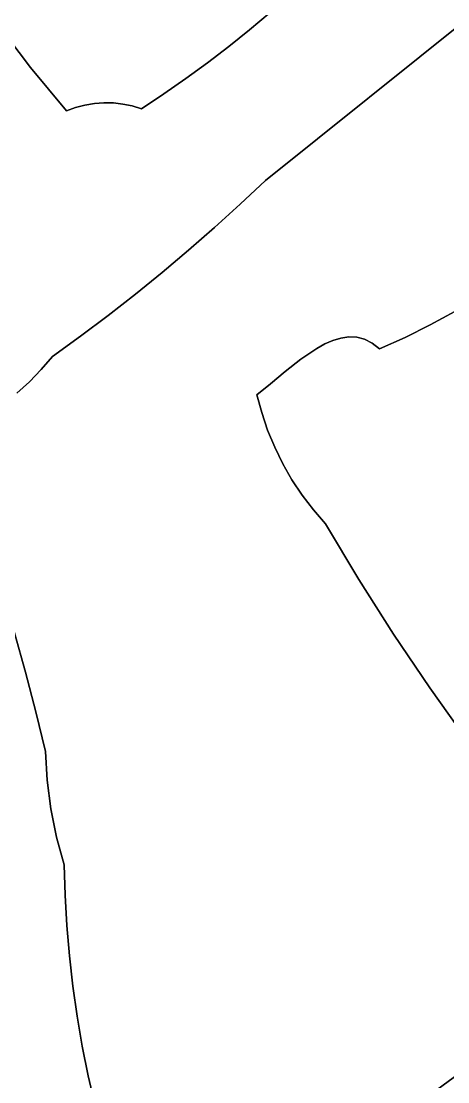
# Model space of a CAD drawing. Header units: inches. Extents: x 37.5 to 70.3, y 17.4 to 61.6.
# Drawn here: x 57.36 to 58.875, y 42.117 to 45.881 of the extents above; entities that cross this region are included whole.
import ezdxf

# ---------------------------------------------------------------- set-up
doc = ezdxf.new("R2010")
doc.units = ezdxf.units.IN
doc.layers.add('SURFACES_FOR_SKETCHUP', color=7, linetype='Continuous')

msp = doc.modelspace()

# ---------------------------------------------------------------- linework, layer by layer
at = {"layer": 'SURFACES_FOR_SKETCHUP'}
for points, invisible_edges in [([(60.6698, 47.2728), (58.3851, 46.0397), (58.2272, 45.3153)], 3), ([(58.2272, 45.3153), (59.3019, 45.1404), (60.6698, 47.2728)], 3), ([(57.2718, 45.876), (58.3272, 46.1502), (57.1557, 46.0391)], 3), ([(58.3272, 46.1502), (57.2718, 45.876), (58.097, 45.7914)], 11), ([(58.1711, 45.851), (58.3272, 46.1502), (58.097, 45.7914)], 3), ([(58.1711, 45.851), (58.2438, 45.9123), (58.3272, 46.1502)], 10), ([(58.3152, 45.9752), (58.2272, 45.3153), (58.3851, 46.0397)], 3), ([(58.2438, 45.9123), (58.2272, 45.3153), (58.3152, 45.9752)], 3), ([(58.1711, 45.851), (58.2272, 45.3153), (58.2438, 45.9123)], 3), ([(57.2718, 45.876), (56.6531, 45.0734), (57.3937, 45.7171)], 3), ([(57.3937, 45.7171), (57.9448, 45.6774), (57.2718, 45.876)], 3), ([(58.0215, 45.7335), (58.097, 45.7914), (57.2718, 45.876)], 10), ([(58.0215, 45.7335), (57.2718, 45.876), (57.9448, 45.6774)], 3), ([(58.097, 45.7914), (58.2272, 45.3153), (58.1711, 45.851)], 3), ([(58.0215, 45.7335), (58.2272, 45.3153), (58.097, 45.7914)], 3), ([(57.3937, 45.7171), (56.6531, 45.0734), (57.5214, 45.5627)], 3), ([(57.3937, 45.7171), (57.5214, 45.5627), (57.5535, 45.5747)], 8), ([(57.6876, 45.591), (57.9448, 45.6774), (57.3937, 45.7171)], 11), ([(57.3937, 45.7171), (57.5535, 45.5747), (57.5865, 45.5834)], 9), ([(57.3937, 45.7171), (57.5865, 45.5834), (57.6199, 45.5891)], 9), ([(57.3937, 45.7171), (57.6199, 45.5891), (57.6537, 45.5916)], 9), ([(57.3937, 45.7171), (57.6537, 45.5916), (57.6876, 45.591)], 9), ([(57.9448, 45.6774), (58.2272, 45.3153), (58.0215, 45.7335)], 3), ([(57.9448, 45.6774), (57.6876, 45.591), (57.8668, 45.6229)], 3), ([(57.8668, 45.6229), (58.2272, 45.3153), (57.9448, 45.6774)], 3), ([(57.6199, 45.5891), (57.5865, 45.5834), (57.8606, 44.9895)], 10), ([(57.6537, 45.5916), (57.6199, 45.5891), (57.8606, 44.9895)], 10), ([(57.6537, 45.5916), (57.8606, 44.9895), (57.6876, 45.591)], 3), ([(57.7213, 45.5873), (57.8668, 45.6229), (57.6876, 45.591)], 3), ([(57.6876, 45.591), (57.8606, 44.9895), (57.7213, 45.5873)], 3), ([(57.7213, 45.5873), (57.7547, 45.5804), (57.8668, 45.6229)], 10), ([(57.7547, 45.5804), (57.7875, 45.5703), (57.8668, 45.6229)], 8), ([(57.7875, 45.5703), (58.1377, 45.2314), (57.8668, 45.6229)], 3), ([(58.2272, 45.3153), (57.8668, 45.6229), (58.1377, 45.2314)], 3), ([(57.5214, 45.5627), (56.6531, 45.0734), (57.4718, 44.6908)], 11), ([(57.4718, 44.6908), (57.571, 44.7629), (57.5214, 45.5627)], 10), ([(57.5535, 45.5747), (57.5214, 45.5627), (57.8606, 44.9895)], 10), ([(57.7654, 44.9123), (57.8606, 44.9895), (57.5214, 45.5627)], 10), ([(57.571, 44.7629), (57.6689, 44.8367), (57.5214, 45.5627)], 10), ([(57.6689, 44.8367), (57.7654, 44.9123), (57.5214, 45.5627)], 10), ([(57.5535, 45.5747), (57.8606, 44.9895), (57.5865, 45.5834)], 3), ([(57.7547, 45.5804), (57.7213, 45.5873), (57.8606, 44.9895)], 10), ([(57.7875, 45.5703), (57.7547, 45.5804), (57.8606, 44.9895)], 10), ([(58.0468, 45.1491), (58.1377, 45.2314), (57.7875, 45.5703)], 10), ([(57.9544, 45.0685), (58.0468, 45.1491), (57.7875, 45.5703)], 10), ([(57.9544, 45.0685), (57.7875, 45.5703), (57.8606, 44.9895)], 3), ([(58.1377, 45.2314), (58.467, 44.748), (58.2272, 45.3153)], 3), ([(58.5521, 44.7593), (58.2272, 45.3153), (58.524, 44.7605)], 3), ([(58.4956, 44.7565), (58.2272, 45.3153), (58.467, 44.748)], 3), ([(58.8994, 44.8507), (58.2272, 45.3153), (58.8124, 44.8029)], 3), ([(59.3019, 45.1404), (58.2272, 45.3153), (59.2261, 45.0759)], 3), ([(58.5521, 44.7593), (58.8124, 44.8029), (58.2272, 45.3153)], 11), ([(59.2261, 45.0759), (58.2272, 45.3153), (59.1479, 45.0146)], 3), ([(58.524, 44.7605), (58.2272, 45.3153), (58.4956, 44.7565)], 3), ([(59.1479, 45.0146), (58.2272, 45.3153), (59.0673, 44.9566)], 3), ([(59.0673, 44.9566), (58.2272, 45.3153), (58.9844, 44.902)], 3), ([(58.9844, 44.902), (58.2272, 45.3153), (58.8994, 44.8507)], 3), ([(58.0468, 45.1491), (58.4096, 44.7199), (58.1377, 45.2314)], 3), ([(58.467, 44.748), (58.1377, 45.2314), (58.4383, 44.7355)], 3), ([(58.4383, 44.7355), (58.1377, 45.2314), (58.4096, 44.7199)], 3), ([(57.9544, 45.0685), (58.3528, 44.6813), (58.0468, 45.1491)], 3), ([(58.4096, 44.7199), (58.0468, 45.1491), (58.3528, 44.6813)], 3), ([(57.3446, 44.5605), (57.3892, 44.6016), (56.6531, 45.0734)], 10), ([(57.4316, 44.645), (56.6531, 45.0734), (57.3892, 44.6016)], 3), ([(57.4718, 44.6908), (56.6531, 45.0734), (57.4316, 44.645)], 3), ([(57.8606, 44.9895), (58.2455, 44.594), (57.9544, 45.0685)], 3), ([(58.2978, 44.6376), (57.9544, 45.0685), (58.2455, 44.594)], 3), ([(58.3528, 44.6813), (57.9544, 45.0685), (58.2978, 44.6376)], 3), ([(57.7654, 44.9123), (58.1972, 44.5555), (57.8606, 44.9895)], 3), ([(58.2455, 44.594), (57.8606, 44.9895), (58.1972, 44.5555)], 3), ([(57.6689, 44.8367), (58.1972, 44.5555), (57.7654, 44.9123)], 3), ([(57.571, 44.7629), (58.1972, 44.5555), (57.6689, 44.8367)], 3), ([(58.8124, 44.8029), (59.7568, 43.8667), (58.8994, 44.8507)], 3), ([(58.5521, 44.7593), (58.5796, 44.7522), (58.8124, 44.8029)], 10), ([(58.7234, 44.7586), (58.559, 43.8999), (58.8124, 44.8029)], 3), ([(59.7568, 43.8667), (58.8124, 44.8029), (58.559, 43.8999)], 11), ([(58.7234, 44.7586), (58.8124, 44.8029), (58.5796, 44.7522)], 10), ([(57.571, 44.7629), (57.4718, 44.6908), (57.4316, 44.645)], 8), ([(57.4316, 44.645), (58.2141, 44.4919), (57.571, 44.7629)], 11), ([(58.1972, 44.5555), (57.571, 44.7629), (58.2141, 44.4919)], 3), ([(58.4383, 44.7355), (58.4096, 44.7199), (58.6326, 44.718)], 10), ([(58.4383, 44.7355), (58.6326, 44.718), (58.467, 44.748)], 3), ([(58.6326, 44.718), (58.441, 44.0975), (58.7234, 44.7586)], 3), ([(58.559, 43.8999), (58.7234, 44.7586), (58.441, 44.0975)], 3), ([(58.467, 44.748), (58.6326, 44.718), (58.4956, 44.7565)], 3), ([(58.4956, 44.7565), (58.6065, 44.7387), (58.524, 44.7605)], 3), ([(58.6065, 44.7387), (58.4956, 44.7565), (58.6326, 44.718)], 3), ([(58.5521, 44.7593), (58.524, 44.7605), (58.6065, 44.7387)], 10), ([(58.6065, 44.7387), (58.5796, 44.7522), (58.5521, 44.7593)], 8), ([(58.6065, 44.7387), (58.7234, 44.7586), (58.5796, 44.7522)], 3), ([(58.6326, 44.718), (58.7234, 44.7586), (58.6065, 44.7387)], 2), ([(58.3215, 44.2537), (58.6326, 44.718), (58.2889, 44.3104)], 3), ([(58.2889, 44.3104), (58.6326, 44.718), (58.3528, 44.6813)], 11), ([(58.3578, 44.1992), (58.6326, 44.718), (58.3215, 44.2537)], 3), ([(58.4096, 44.7199), (58.3528, 44.6813), (58.6326, 44.718)], 10), ([(58.3977, 44.1471), (58.6326, 44.718), (58.3578, 44.1992)], 3), ([(58.441, 44.0975), (58.6326, 44.718), (58.3977, 44.1471)], 3), ([(58.2601, 44.3692), (58.2889, 44.3104), (58.3528, 44.6813)], 10), ([(58.2978, 44.6376), (58.2601, 44.3692), (58.3528, 44.6813)], 3), ([(57.3892, 44.6016), (58.2351, 44.4297), (57.4316, 44.645)], 3), ([(58.2141, 44.4919), (57.4316, 44.645), (58.2351, 44.4297)], 3), ([(58.2978, 44.6376), (58.2455, 44.594), (58.2351, 44.4297)], 10), ([(58.2601, 44.3692), (58.2978, 44.6376), (58.2351, 44.4297)], 3), ([(58.2351, 44.4297), (57.3892, 44.6016), (57.2473, 43.9862)], 11), ([(57.3446, 44.5605), (57.2473, 43.9862), (57.3892, 44.6016)], 3), ([(58.1972, 44.5555), (58.2141, 44.4919), (58.2455, 44.594)], 2), ([(58.2141, 44.4919), (58.2351, 44.4297), (58.2455, 44.594)], 10), ([(58.2351, 44.4297), (57.2473, 43.9862), (58.2601, 44.3692)], 3), ([(58.2601, 44.3692), (57.2473, 43.9862), (58.2889, 44.3104)], 3), ([(57.2931, 43.8485), (58.2889, 44.3104), (57.2473, 43.9862)], 3), ([(58.2889, 44.3104), (57.2931, 43.8485), (58.3215, 44.2537)], 3), ([(57.3359, 43.7099), (58.3215, 44.2537), (57.2931, 43.8485)], 3), ([(58.3215, 44.2537), (57.3359, 43.7099), (58.3578, 44.1992)], 3), ([(58.3578, 44.1992), (57.3359, 43.7099), (58.3977, 44.1471)], 3), ([(57.3757, 43.5704), (58.3977, 44.1471), (57.3359, 43.7099)], 3), ([(58.3977, 44.1471), (57.3757, 43.5704), (58.441, 44.0975)], 3), ([(58.441, 44.0975), (57.3757, 43.5704), (58.559, 43.8999)], 3), ([(57.4125, 43.43), (58.559, 43.8999), (57.3757, 43.5704)], 3), ([(57.4464, 43.2889), (58.559, 43.8999), (57.4125, 43.43)], 3), ([(58.559, 43.8999), (57.4464, 43.2889), (58.6823, 43.7056)], 3), ([(58.6823, 43.7056), (59.7568, 43.8667), (58.559, 43.8999)], 3), ([(58.6823, 43.7056), (58.8108, 43.5147), (59.7568, 43.8667)], 10), ([(59.0625, 43.3316), (59.7568, 43.8667), (58.8108, 43.5147)], 11), ([(57.3757, 43.5704), (57.3359, 43.7099), (56.5649, 43.4647)], 10), ([(57.4523, 43.1867), (58.6823, 43.7056), (57.4464, 43.2889)], 3), ([(57.4654, 43.0854), (58.6823, 43.7056), (57.4523, 43.1867)], 3), ([(58.6823, 43.7056), (57.4654, 43.0854), (58.8108, 43.5147)], 3), ([(56.5649, 43.4647), (56.6175, 43.2944), (57.3757, 43.5704)], 10), ([(57.4125, 43.43), (57.3757, 43.5704), (56.6175, 43.2944)], 10), ([(57.4856, 42.9852), (58.8108, 43.5147), (57.4654, 43.0854)], 3), ([(57.5128, 42.8866), (58.8108, 43.5147), (57.4856, 42.9852)], 3), ([(58.8108, 43.5147), (57.5128, 42.8866), (58.9445, 43.3273)], 3), ([(58.8108, 43.5147), (58.9445, 43.3273), (58.9787, 43.3361)], 8), ([(58.8108, 43.5147), (58.9787, 43.3361), (59.009, 43.3391)], 9), ([(59.0365, 43.3372), (59.0625, 43.3316), (58.8108, 43.5147)], 10), ([(58.8108, 43.5147), (59.009, 43.3391), (59.0365, 43.3372)], 9), ([(56.6175, 43.2944), (56.6628, 43.122), (57.4125, 43.43)], 10), ([(57.4464, 43.2889), (57.4125, 43.43), (56.6628, 43.122)], 10), ([(57.5128, 42.8866), (57.516, 42.7788), (58.9445, 43.3273)], 10), ([(57.516, 42.7788), (57.5222, 42.6711), (58.9445, 43.3273)], 10), ([(58.7782, 42.0454), (58.9445, 43.3273), (57.5222, 42.6711)], 11), ([(58.9344, 42.1604), (58.9445, 43.3273), (58.7782, 42.0454)], 3), ([(57.4523, 43.1867), (57.4464, 43.2889), (56.6628, 43.122)], 10), ([(56.6628, 43.122), (56.7006, 42.9479), (57.4523, 43.1867)], 10), ([(57.4654, 43.0854), (57.4523, 43.1867), (56.7006, 42.9479)], 10), ([(57.4856, 42.9852), (57.4654, 43.0854), (56.7006, 42.9479)], 10), ([(56.7006, 42.9479), (56.7308, 42.7723), (57.4856, 42.9852)], 10), ([(57.5128, 42.8866), (57.4856, 42.9852), (56.7308, 42.7723)], 10), ([(57.516, 42.7788), (57.5128, 42.8866), (56.7308, 42.7723)], 10), ([(57.5222, 42.6711), (57.516, 42.7788), (56.7308, 42.7723)], 10), ([(56.7308, 42.7723), (56.8038, 41.7268), (57.5588, 42.3499)], 10), ([(57.5314, 42.5637), (57.5222, 42.6711), (56.7308, 42.7723)], 10), ([(57.5436, 42.4566), (57.5314, 42.5637), (56.7308, 42.7723)], 10), ([(57.5588, 42.3499), (57.5436, 42.4566), (56.7308, 42.7723)], 10), ([(57.5222, 42.6711), (57.5314, 42.5637), (58.7782, 42.0454)], 10), ([(57.5314, 42.5637), (57.5436, 42.4566), (58.7782, 42.0454)], 10), ([(58.6206, 41.9325), (58.7782, 42.0454), (57.5436, 42.4566)], 10), ([(57.5436, 42.4566), (57.5588, 42.3499), (58.6206, 41.9325)], 10), ([(57.5769, 42.2436), (57.5588, 42.3499), (56.8038, 41.7268)], 10), ([(57.5588, 42.3499), (57.5769, 42.2436), (58.6206, 41.9325)], 10), ([(57.5981, 42.1379), (57.5769, 42.2436), (56.8038, 41.7268)], 10), ([(57.5769, 42.2436), (57.5981, 42.1379), (58.4616, 41.8217)], 10), ([(58.4616, 41.8217), (58.6206, 41.9325), (57.5769, 42.2436)], 10), ([(57.6222, 42.0327), (57.5981, 42.1379), (56.8038, 41.7268)], 10), ([(57.6222, 42.0327), (57.6569, 41.9603), (57.5981, 42.1379)], 2), ([(57.5981, 42.1379), (57.6569, 41.9603), (58.4616, 41.8217)], 11), ([(58.7782, 42.0454), (59.9059, 41.1721), (58.9344, 42.1604)], 3)]:
    msp.add_3dface(points, dxfattribs=dict(at, invisible_edges=invisible_edges))

doc.saveas('drawing.dxf')
